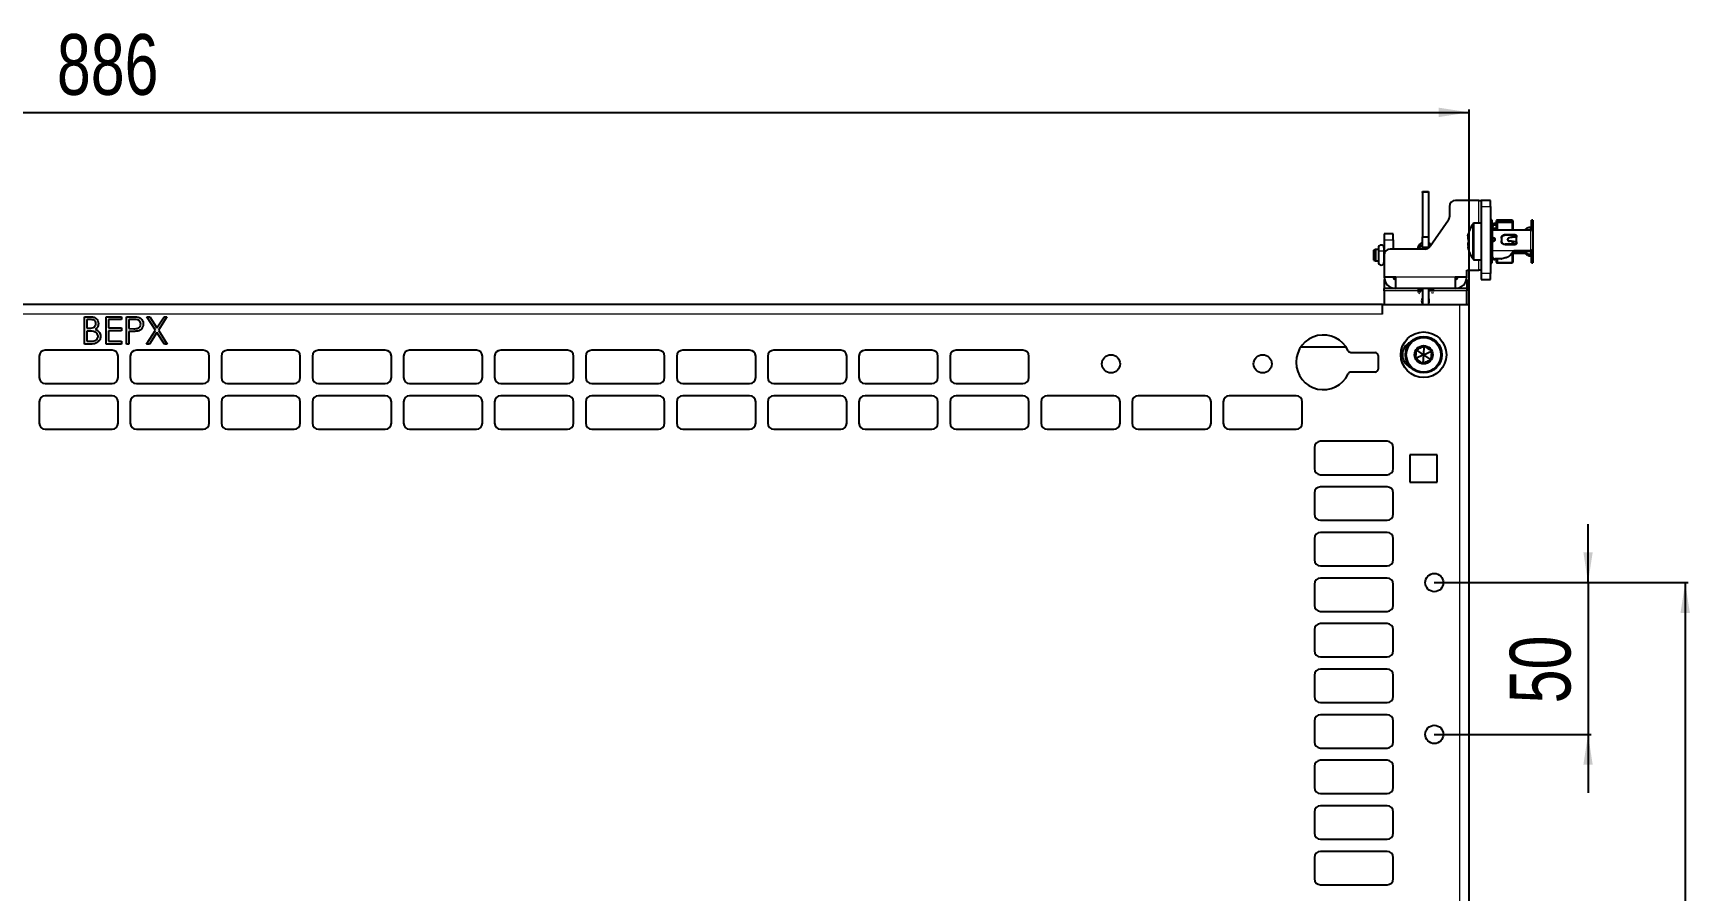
# Model space of a CAD drawing. Header units: millimetres. Extents: x -1039 to 1236, y -456 to 1988.
# Drawn here: x -521 to 25, y 1647 to 1929 of the extents above; entities that cross this region are included whole.
import ezdxf

# ---------------------------------------------------------------- set-up
doc = ezdxf.new("R2010")
doc.units = ezdxf.units.MM
doc.layers.add('FORMAT', color=7, linetype='Continuous')
doc.styles.add('SLDTEXTSTYLE0', font='TXT', dxfattribs={"width": 0.75})
doc.dimstyles.new('SLDDIMSTYLE0', dxfattribs={"dimtxt": 20, "dimasz": 10, "dimexe": 0, "dimexo": 0.0625, "dimgap": 5, "dimtad": 2, "dimdec": 1, "dimrnd": 1e-09, "dimzin": 12, "dimdsep": 46, "dimtxsty": 'SLDTEXTSTYLE0', "dimsah": 1, "dimcen": 0.09, "dimadec": 0, "dimazin": 3, "dimtfac": 1, "dimtofl": 0, "dimtmove": 0, "dimatfit": 3, "dimfxl": 0, "dimfrac": 2, "dimtolj": 1, "dimtzin": 12, "dimarcsym": 0})
doc.dimstyles.new('SLDDIMSTYLE1', dxfattribs={"dimtxt": 20, "dimasz": 10, "dimexe": 0, "dimexo": 0.0625, "dimgap": 5, "dimtad": 2, "dimdec": 1, "dimrnd": 1e-09, "dimzin": 12, "dimdsep": 46, "dimtxsty": 'SLDTEXTSTYLE0', "dimsah": 1, "dimcen": 0.09, "dimadec": 0, "dimazin": 3, "dimtfac": 1, "dimtmove": 0, "dimatfit": 0, "dimfxl": 0, "dimfrac": 2, "dimtolj": 1, "dimtzin": 12, "dimarcsym": 0})

# ---------------------------------------------------------------- blocks, each defined once
blk = doc.blocks.new('_D_1')
at = {"layer": 'FORMAT'}
for p, q in [((-934.02, 1840.07), (-934.02, 1904.36)), ((-934.02, 1903.36), (-48.02, 1903.36)), ((-48.02, 1840.07), (-48.02, 1904.36))]:
    blk.add_line(p, q, dxfattribs=at)
for points in [[(-934.02, 1903.36), (-924.02, 1901.82), (-924.02, 1904.9)], [(-48.02, 1903.36), (-58.02, 1904.9), (-58.02, 1901.82)]]:
    blk.add_solid(points, dxfattribs=at)
at = {"layer": 'FORMAT', "insert": (-513.19, 1929.14), "char_height": 20, "attachment_point": 1, "style": 'SLDTEXTSTYLE0'}
blk.add_mtext('886', dxfattribs=at)
blk = doc.blocks.new('_D_2')
at = {"layer": 'FORMAT'}
for p, q in [((-59.51, 1748.56), (24.13, 1748.56)), ((23.13, 1748.56), (23.13, -151.44)), ((-59.51, -151.44), (24.13, -151.44))]:
    blk.add_line(p, q, dxfattribs=at)
for points in [[(23.13, 1748.56), (21.59, 1738.56), (24.67, 1738.56)], [(23.13, -151.44), (24.67, -141.44), (21.59, -141.44)]]:
    blk.add_solid(points, dxfattribs=at)
at = {"layer": 'FORMAT', "insert": (-2.65, 769.01), "char_height": 20, "attachment_point": 1, "rotation": 90, "style": 'SLDTEXTSTYLE0'}
blk.add_mtext('1900', dxfattribs=at)
blk = doc.blocks.new('_D_3')
at = {"layer": 'FORMAT'}
for p, q in [((-8.87, 1748.56), (-8.87, 1767.79)), ((-59.51, 1748.56), (-7.87, 1748.56)), ((-8.87, 1748.56), (-8.87, 1698.56)), ((-59.51, 1698.56), (-7.87, 1698.56)), ((-8.87, 1698.56), (-8.87, 1679.33))]:
    blk.add_line(p, q, dxfattribs=at)
for points in [[(-8.87, 1748.56), (-7.33, 1758.56), (-10.41, 1758.56)], [(-8.87, 1698.56), (-10.41, 1688.56), (-7.33, 1688.56)]]:
    blk.add_solid(points, dxfattribs=at)
at = {"layer": 'FORMAT', "insert": (-34.65, 1708.79), "char_height": 20, "attachment_point": 1, "rotation": 90, "style": 'SLDTEXTSTYLE0'}
blk.add_mtext('50', dxfattribs=at)

msp = doc.modelspace()

# ---------------------------------------------------------------- linework, layer by layer
at = {"color": 7, "linetype": 'Continuous', "lineweight": 25}
for p, q in [((-63.42, 1877.36), (-61.42, 1877.36)), ((-63.42, 1876.99), (-63.42, 1877.36)), ((-61.42, 1877.36), (-61.42, 1876.99)), ((-63.42, 1876.99), (-63.42, 1862.36)), ((-61.42, 1876.99), (-61.42, 1862.36)), ((-54.52, 1872.36), (-54.52, 1868.99)), ((-44.82, 1874.36), (-52.52, 1874.36)), ((-44.82, 1874.36), (-44.02, 1874.36)), ((-44.02, 1874.36), (-44.02, 1872.36)), ((-41.02, 1874.36), (-44.02, 1874.36)), ((-44.02, 1872.36), (-44.02, 1850.36)), ((-41.02, 1872.36), (-41.02, 1874.36)), ((-41.02, 1872.36), (-41.02, 1850.36)), ((-54.88, 1867.85), (-60.92, 1859.22)), ((-44.02, 1866.86), (-46.34, 1866.86)), ((-40.52, 1867.96), (-41.02, 1867.96)), ((-40.52, 1867.96), (-40.52, 1862.73)), ((-40.32, 1865.99), (-40.32, 1866.31)), ((-39.02, 1866.81), (-39.57, 1866.81)), ((-39.02, 1866.59), (-39.57, 1866.59)), ((-39.57, 1866.28), (-39.02, 1866.28)), ((-38.82, 1867.86), (-39.02, 1867.75)), ((-39.02, 1867.13), (-39.02, 1867.75)), ((-38.82, 1867.2), (-39.02, 1867.13)), ((-39.02, 1864.72), (-39.02, 1867.13)), ((-33.73, 1867.86), (-38.82, 1867.86)), ((-38.82, 1867.86), (-38.82, 1867.2)), ((-38.82, 1867.86), (-33.73, 1867.86)), ((-38.82, 1867.2), (-38.82, 1864.72)), ((-38.82, 1867.2), (-33.73, 1867.2)), ((-33.62, 1867.66), (-33.73, 1867.86)), ((-33.73, 1867.2), (-33.73, 1867.86)), ((-33.73, 1864.72), (-33.73, 1867.2)), ((-33.62, 1867.08), (-33.73, 1867.2)), ((-33.62, 1867.66), (-33.62, 1867.08)), ((-33.62, 1867.08), (-33.62, 1864.72)), ((-27.02, 1867.86), (-27.52, 1867.86)), ((-27.52, 1867.86), (-27.02, 1867.86)), ((-27.52, 1864.93), (-27.52, 1867.86)), ((-27.52, 1867.86), (-27.52, 1867.86)), ((-27.02, 1867.86), (-27.02, 1864.93)), ((-27.02, 1867.86), (-27.02, 1867.86)), ((-73.02, 1863.36), (-76.02, 1863.36)), ((-76.02, 1863.36), (-76.02, 1861.36)), ((-76.02, 1861.36), (-76.02, 1856.36)), ((-73.02, 1861.36), (-73.02, 1863.36)), ((-73.02, 1861.36), (-73.02, 1858.36)), ((-63.42, 1862.36), (-61.42, 1862.36)), ((-63.42, 1858.86), (-63.42, 1862.36)), ((-61.42, 1862.36), (-61.42, 1858.86)), ((-41.02, 1862.73), (-40.52, 1862.73)), ((-41.02, 1860.89), (-40.52, 1860.89)), ((-40.52, 1864.8), (-40.28, 1864.72)), ((-40.52, 1862.19), (-40.52, 1862.73)), ((-40.52, 1860.89), (-40.52, 1856.56)), ((-40.32, 1865.69), (-40.32, 1865.99)), ((-40.32, 1865.69), (-40.32, 1865.3)), ((-40.32, 1864.72), (-29.72, 1864.72)), ((-40.07, 1862.14), (-40.32, 1862.14)), ((-40.07, 1862), (-40.32, 1862)), ((-40.07, 1860.88), (-40.32, 1860.88)), ((-39.02, 1865.01), (-40.22, 1865.01)), ((-40.22, 1864.72), (-40.22, 1865.01)), ((-40.22, 1860.85), (-40.22, 1862)), ((-39.52, 1861.6), (-39.52, 1861.43)), ((-37.42, 1861.99), (-37.42, 1861.04)), ((-36.22, 1863.12), (-32.92, 1863.12)), ((-32.92, 1862.89), (-36.22, 1862.89)), ((-35.35, 1861.45), (-35.35, 1861.49)), ((-35.02, 1861), (-34.78, 1860.94)), ((-34.69, 1860.93), (-34.78, 1860.95)), ((-33.73, 1862.23), (-33.73, 1862.89)), ((-33.73, 1859.94), (-33.73, 1860.86)), ((-33.62, 1864.81), (-33.54, 1864.72)), ((-33.62, 1862.89), (-33.62, 1862.28)), ((-33.62, 1860.87), (-33.62, 1859.91)), ((-32.42, 1862.66), (-32.42, 1862.3)), ((-32.42, 1860.71), (-32.42, 1862.3)), ((-29.72, 1864.72), (-27.72, 1864.72)), ((-28.22, 1865.6), (-27.72, 1865.6)), ((-27.52, 1864.93), (-27.02, 1864.93)), ((-27.52, 1864.71), (-27.52, 1864.93)), ((-27.02, 1864.93), (-27.02, 1864.16)), ((-27.02, 1864.16), (-27.02, 1858.35)), ((-78.87, 1858.26), (-79.37, 1857.97)), ((-79.37, 1854.75), (-79.37, 1857.97)), ((-77.92, 1858.26), (-78.87, 1858.26)), ((-78.87, 1858.26), (-78.87, 1854.46)), ((-77.92, 1858.74), (-77.92, 1857.36)), ((-77.92, 1857.36), (-77.92, 1854.04)), ((-76.02, 1857.36), (-76.02, 1858.74)), ((-76.02, 1858.26), (-76.02, 1858.26)), ((-76.02, 1854.04), (-76.02, 1857.36)), ((-76.02, 1856.36), (-76.02, 1849.16)), ((-62.56, 1858.36), (-74.02, 1858.36)), ((-64.99, 1858.46), (-64.99, 1858.36)), ((-64.39, 1858.36), (-64.39, 1858.47)), ((-61.42, 1858.86), (-63.42, 1858.86)), ((-63.42, 1858.86), (-63.42, 1858.36)), ((-61.42, 1858.86), (-61.42, 1858.72)), ((-48.42, 1859.01), (-48.44, 1859.01)), ((-40.52, 1856.56), (-41.02, 1856.56)), ((-40.52, 1857.37), (-40.32, 1857.4)), ((-40.52, 1856.56), (-40.52, 1855.25)), ((-40.49, 1857.86), (-40.32, 1857.86)), ((-40.32, 1855.74), (-40.32, 1857.92)), ((-40.32, 1855.42), (-40.32, 1855.74)), ((-32.92, 1859.94), (-36.22, 1859.94)), ((-36.22, 1859.83), (-32.92, 1859.83)), ((-34.47, 1856.33), (-33.32, 1857.92)), ((-33.94, 1857.07), (-33.73, 1857.07)), ((-33.73, 1857.07), (-33.73, 1857.35)), ((-33.73, 1857.07), (-33.62, 1857.21)), ((-33.73, 1853.98), (-33.73, 1857.07)), ((-33.62, 1857.51), (-33.62, 1857.21)), ((-29.72, 1857.4), (-33.62, 1857.4)), ((-33.62, 1857.21), (-33.62, 1854.15)), ((-33.62, 1857), (-29.72, 1857)), ((-33.62, 1856.91), (-33.54, 1857)), ((-33.36, 1857.86), (-28.52, 1857.86)), ((-33.32, 1857.92), (-27.72, 1857.92)), ((-32.42, 1860.71), (-32.42, 1860.33)), ((-29.72, 1857.4), (-29.72, 1857)), ((-28.52, 1857.86), (-28.46, 1857.92)), ((-28.52, 1857.86), (-28.52, 1857.92)), ((-28.22, 1856.61), (-28.22, 1856.12)), ((-27.72, 1856.61), (-28.22, 1856.61)), ((-28.22, 1856.12), (-27.72, 1856.12)), ((-27.72, 1856.61), (-27.72, 1856.86)), ((-27.72, 1856.12), (-27.72, 1856.61)), ((-27.52, 1855.32), (-27.52, 1857.94)), ((-27.04, 1858.25), (-27.02, 1858.25)), ((-27.02, 1858.35), (-27.02, 1858.25)), ((-27.02, 1858.25), (-27.02, 1855.32)), ((-79.37, 1854.75), (-78.87, 1854.46)), ((-78.87, 1854.46), (-77.92, 1854.46)), ((-76.02, 1854.46), (-76.02, 1854.46)), ((-48.82, 1851.36), (-44.82, 1851.36)), ((-48.82, 1849.16), (-48.82, 1851.36)), ((-46.34, 1854.86), (-44.02, 1854.86)), ((-44.02, 1851.36), (-44.82, 1851.36)), ((-44.02, 1850.36), (-44.02, 1848.36)), ((-40.52, 1855.25), (-41.02, 1855.25)), ((-41.02, 1853.76), (-40.52, 1853.76)), ((-41.02, 1848.36), (-41.02, 1850.36)), ((-40.52, 1855.25), (-40.52, 1853.76)), ((-37.42, 1855.14), (-39.57, 1855.14)), ((-39.02, 1854.92), (-39.57, 1854.92)), ((-39.02, 1854.08), (-39.02, 1855.14)), ((-39.02, 1854.08), (-38.82, 1853.98)), ((-39.02, 1853.98), (-39.02, 1854.08)), ((-39.02, 1853.98), (-38.82, 1853.86)), ((-38.82, 1855.14), (-38.82, 1853.98)), ((-38.82, 1853.98), (-33.73, 1853.98)), ((-38.82, 1853.98), (-38.82, 1853.86)), ((-38.82, 1853.86), (-33.73, 1853.86)), ((-38.82, 1853.86), (-33.73, 1853.86)), ((-33.73, 1853.98), (-33.62, 1854.15)), ((-33.73, 1853.86), (-33.62, 1854.06)), ((-33.73, 1853.86), (-33.73, 1853.98)), ((-33.62, 1854.15), (-33.62, 1854.06)), ((-27.52, 1855.32), (-27.02, 1855.32)), ((-27.52, 1853.87), (-27.52, 1855.32)), ((-27.52, 1853.87), (-27.02, 1853.87)), ((-27.52, 1853.86), (-27.52, 1853.87)), ((-27.52, 1853.86), (-27.02, 1853.86)), ((-27.02, 1855.32), (-27.02, 1853.87)), ((-27.02, 1853.87), (-27.02, 1853.86)), ((-72.22, 1849.16), (-76.02, 1849.16)), ((-76.02, 1848.36), (-76.02, 1845.36)), ((-76.02, 1848.36), (-75.93, 1848.36)), ((-72.22, 1845.36), (-76.02, 1845.36)), ((-76.02, 1844.56), (-76.02, 1845.36)), ((-76.02, 1844.56), (-76.02, 1840.06)), ((-72.22, 1845.36), (-72.22, 1849.16)), ((-63.92, 1845.36), (-72.22, 1845.36)), ((-64.81, 1845.36), (-64.79, 1844.1)), ((-64.19, 1844.11), (-64.21, 1845.36)), ((-60.92, 1845.36), (-63.92, 1845.36)), ((-63.92, 1845.36), (-63.92, 1844.56)), ((-63.42, 1844.56), (-63.92, 1844.56)), ((-63.42, 1845.36), (-63.42, 1840.06)), ((-61.42, 1845.36), (-61.42, 1840.06)), ((-60.92, 1844.56), (-61.42, 1844.56)), ((-52.62, 1845.36), (-60.92, 1845.36)), ((-60.92, 1844.56), (-60.92, 1845.36)), ((-60.41, 1845.36), (-60.4, 1844.4)), ((-59.8, 1844.4), (-59.81, 1845.36)), ((-48.82, 1849.16), (-52.62, 1849.16)), ((-52.62, 1849.16), (-52.62, 1845.36)), ((-48.82, 1845.36), (-52.62, 1845.36)), ((-48.9, 1848.36), (-48.82, 1848.36)), ((-48.82, 1848.36), (-48.82, 1845.36)), ((-48.82, 1845.36), (-48.82, 1844.56)), ((-48.82, 1840.06), (-48.82, 1844.56)), ((-44.02, 1848.36), (-41.02, 1848.36)), ((-76.52, 1840.07), (-905.52, 1840.07)), ((-76.52, 1840.07), (-76.52, 1840.06)), ((-76.52, 1840.06), (-51.12, 1840.06)), ((-76.52, 1836.97), (-76.52, 1840.06)), ((-51.12, 1840.06), (-48.02, 1840.06)), ((-48.02, -242.94), (-48.02, 1840.06)), ((-504.13, 1836.07), (-502.38, 1836.07)), ((-504.13, 1827.07), (-504.13, 1836.07)), ((-503.32, 1835.15), (-503.32, 1832.27)), ((-502.23, 1835.15), (-503.32, 1835.15)), ((-496.98, 1836.07), (-491.9, 1836.07)), ((-496.98, 1827.07), (-496.98, 1836.07)), ((-496.17, 1835.15), (-496.17, 1832.38)), ((-491.9, 1835.15), (-496.17, 1835.15)), ((-491.9, 1836.07), (-491.9, 1835.15)), ((-490.29, 1836.07), (-488.52, 1836.07)), ((-490.29, 1827.07), (-490.29, 1836.07)), ((-489.48, 1835.15), (-489.48, 1832.15)), ((-487.83, 1835.15), (-489.48, 1835.15)), ((-483.54, 1836.07), (-482.6, 1836.07)), ((-480.71, 1831.66), (-483.54, 1836.07)), ((-482.6, 1836.07), (-480.25, 1832.39)), ((-480.25, 1832.39), (-477.89, 1836.07)), ((-476.96, 1836.07), (-479.78, 1831.66)), ((-477.89, 1836.07), (-476.96, 1836.07)), ((-503.32, 1832.27), (-502.78, 1832.27)), ((-503.32, 1831.34), (-503.32, 1828)), ((-502.79, 1831.34), (-503.32, 1831.34)), ((-496.17, 1832.38), (-491.9, 1832.38)), ((-496.17, 1831.46), (-496.17, 1828)), ((-491.9, 1831.46), (-496.17, 1831.46)), ((-491.9, 1832.38), (-491.9, 1831.46)), ((-489.48, 1832.15), (-487.9, 1832.13)), ((-489.48, 1831.23), (-489.48, 1827.07)), ((-488.83, 1831.23), (-489.48, 1831.23)), ((-483.65, 1827.07), (-480.71, 1831.66)), ((-480.25, 1830.93), (-482.72, 1827.07)), ((-477.78, 1827.07), (-480.25, 1830.93)), ((-479.78, 1831.66), (-476.84, 1827.07)), ((-519.02, 1823.06), (-519.02, 1816.06)), ((-495.02, 1825.06), (-517.02, 1825.06)), ((-501.7, 1827.07), (-504.13, 1827.07)), ((-503.32, 1828), (-502.17, 1828)), ((-491.9, 1827.07), (-496.98, 1827.07)), ((-496.17, 1828), (-491.9, 1828)), ((-493.02, 1816.06), (-493.02, 1823.06)), ((-491.9, 1828), (-491.9, 1827.07)), ((-489.48, 1827.07), (-490.29, 1827.07)), ((-489.02, 1823.06), (-489.02, 1816.06)), ((-465.02, 1825.06), (-487.02, 1825.06)), ((-482.72, 1827.07), (-483.65, 1827.07)), ((-476.84, 1827.07), (-477.78, 1827.07)), ((-463.02, 1816.06), (-463.02, 1823.06)), ((-459.02, 1823.06), (-459.02, 1816.06)), ((-435.02, 1825.06), (-457.02, 1825.06)), ((-433.02, 1816.06), (-433.02, 1823.06)), ((-429.02, 1823.06), (-429.02, 1816.06)), ((-405.02, 1825.06), (-427.02, 1825.06)), ((-403.02, 1816.06), (-403.02, 1823.06)), ((-399.02, 1823.06), (-399.02, 1816.06)), ((-375.02, 1825.06), (-397.02, 1825.06)), ((-373.02, 1816.06), (-373.02, 1823.06)), ((-369.02, 1823.06), (-369.02, 1816.06)), ((-345.02, 1825.06), (-367.02, 1825.06)), ((-343.02, 1816.06), (-343.02, 1823.06)), ((-339.02, 1823.06), (-339.02, 1816.06)), ((-315.02, 1825.06), (-337.02, 1825.06)), ((-313.02, 1816.06), (-313.02, 1823.06)), ((-309.02, 1823.06), (-309.02, 1816.06)), ((-285.02, 1825.06), (-307.02, 1825.06)), ((-283.02, 1816.06), (-283.02, 1823.06)), ((-279.02, 1823.06), (-279.02, 1816.06)), ((-255.02, 1825.06), (-277.02, 1825.06)), ((-253.02, 1816.06), (-253.02, 1823.06)), ((-249.02, 1823.06), (-249.02, 1816.06)), ((-225.02, 1825.06), (-247.02, 1825.06)), ((-223.02, 1816.06), (-223.02, 1823.06)), ((-219.02, 1823.06), (-219.02, 1816.06)), ((-195.02, 1825.06), (-217.02, 1825.06)), ((-193.02, 1816.06), (-193.02, 1823.06)), ((-88.54, 1826.07), (-103.5, 1826.07)), ((-86.97, 1824.32), (-79.02, 1824.32)), ((-78.02, 1823.32), (-78.02, 1818.82)), ((-63.02, 1823.56), (-65.64, 1822.34)), ((-63.02, 1823.56), (-65.38, 1825.22)), ((-63.02, 1823.56), (-63.27, 1820.69)), ((-63.02, 1823.56), (-62.77, 1826.44)), ((-63.02, 1823.56), (-60.4, 1824.78)), ((-63.02, 1823.56), (-60.65, 1821.91)), ((-79.02, 1817.82), (-86.97, 1817.82)), ((-517.02, 1814.06), (-495.02, 1814.06)), ((-487.02, 1814.06), (-465.02, 1814.06)), ((-457.02, 1814.06), (-435.02, 1814.06)), ((-427.02, 1814.06), (-405.02, 1814.06)), ((-397.02, 1814.06), (-375.02, 1814.06)), ((-367.02, 1814.06), (-345.02, 1814.06)), ((-337.02, 1814.06), (-315.02, 1814.06)), ((-307.02, 1814.06), (-285.02, 1814.06)), ((-277.02, 1814.06), (-255.02, 1814.06)), ((-247.02, 1814.06), (-225.02, 1814.06)), ((-217.02, 1814.06), (-195.02, 1814.06)), ((-519.02, 1808.06), (-519.02, 1801.06)), ((-495.02, 1810.06), (-517.02, 1810.06)), ((-493.02, 1801.06), (-493.02, 1808.06)), ((-489.02, 1808.06), (-489.02, 1801.06)), ((-465.02, 1810.06), (-487.02, 1810.06)), ((-463.02, 1801.06), (-463.02, 1808.06)), ((-459.02, 1808.06), (-459.02, 1801.06)), ((-435.02, 1810.06), (-457.02, 1810.06)), ((-433.02, 1801.06), (-433.02, 1808.06)), ((-429.02, 1808.06), (-429.02, 1801.06)), ((-405.02, 1810.06), (-427.02, 1810.06)), ((-403.02, 1801.06), (-403.02, 1808.06)), ((-399.02, 1808.06), (-399.02, 1801.06)), ((-375.02, 1810.06), (-397.02, 1810.06)), ((-373.02, 1801.06), (-373.02, 1808.06)), ((-369.02, 1808.06), (-369.02, 1801.06)), ((-345.02, 1810.06), (-367.02, 1810.06)), ((-343.02, 1801.06), (-343.02, 1808.06)), ((-339.02, 1808.06), (-339.02, 1801.06)), ((-315.02, 1810.06), (-337.02, 1810.06)), ((-313.02, 1801.06), (-313.02, 1808.06)), ((-309.02, 1808.06), (-309.02, 1801.06)), ((-285.02, 1810.06), (-307.02, 1810.06)), ((-283.02, 1801.06), (-283.02, 1808.06)), ((-279.02, 1808.06), (-279.02, 1801.06)), ((-255.02, 1810.06), (-277.02, 1810.06)), ((-253.02, 1801.06), (-253.02, 1808.06)), ((-249.02, 1808.06), (-249.02, 1801.06)), ((-225.02, 1810.06), (-247.02, 1810.06)), ((-223.02, 1801.06), (-223.02, 1808.06)), ((-219.02, 1808.06), (-219.02, 1801.06)), ((-195.02, 1810.06), (-217.02, 1810.06)), ((-193.02, 1801.06), (-193.02, 1808.06)), ((-189.02, 1808.06), (-189.02, 1801.06)), ((-165.02, 1810.06), (-187.02, 1810.06)), ((-163.02, 1801.06), (-163.02, 1808.06)), ((-159.02, 1808.06), (-159.02, 1801.06)), ((-135.02, 1810.06), (-157.02, 1810.06)), ((-133.02, 1801.06), (-133.02, 1808.06)), ((-129.02, 1808.06), (-129.02, 1801.06)), ((-105.02, 1810.06), (-127.02, 1810.06)), ((-103.02, 1801.06), (-103.02, 1808.06)), ((-517.02, 1799.06), (-495.02, 1799.06)), ((-487.02, 1799.06), (-465.02, 1799.06)), ((-457.02, 1799.06), (-435.02, 1799.06)), ((-427.02, 1799.06), (-405.02, 1799.06)), ((-397.02, 1799.06), (-375.02, 1799.06)), ((-367.02, 1799.06), (-345.02, 1799.06)), ((-337.02, 1799.06), (-315.02, 1799.06)), ((-307.02, 1799.06), (-285.02, 1799.06)), ((-277.02, 1799.06), (-255.02, 1799.06)), ((-247.02, 1799.06), (-225.02, 1799.06)), ((-217.02, 1799.06), (-195.02, 1799.06)), ((-187.02, 1799.06), (-165.02, 1799.06)), ((-157.02, 1799.06), (-135.02, 1799.06)), ((-127.02, 1799.06), (-105.02, 1799.06)), ((-99.02, 1793.06), (-99.02, 1786.06)), ((-75.02, 1795.06), (-97.02, 1795.06)), ((-73.02, 1786.06), (-73.02, 1793.06)), ((-58.52, 1790.56), (-67.52, 1790.56)), ((-67.52, 1790.56), (-67.52, 1781.56)), ((-58.52, 1781.56), (-58.52, 1790.56)), ((-97.02, 1784.06), (-75.02, 1784.06)), ((-75.02, 1780.06), (-97.02, 1780.06)), ((-67.52, 1781.56), (-58.52, 1781.56)), ((-99.02, 1778.06), (-99.02, 1771.06)), ((-73.02, 1771.06), (-73.02, 1778.06)), ((-97.02, 1769.06), (-75.02, 1769.06)), ((-99.02, 1763.06), (-99.02, 1756.06)), ((-75.02, 1765.06), (-97.02, 1765.06)), ((-73.02, 1756.06), (-73.02, 1763.06)), ((-97.02, 1754.06), (-75.02, 1754.06)), ((-99.02, 1748.06), (-99.02, 1741.06)), ((-75.02, 1750.06), (-97.02, 1750.06)), ((-73.02, 1741.06), (-73.02, 1748.06)), ((-97.02, 1739.06), (-75.02, 1739.06)), ((-99.02, 1733.06), (-99.02, 1726.06)), ((-75.02, 1735.06), (-97.02, 1735.06)), ((-73.02, 1726.06), (-73.02, 1733.06)), ((-97.02, 1724.06), (-75.02, 1724.06)), ((-75.02, 1720.06), (-97.02, 1720.06)), ((-99.02, 1718.06), (-99.02, 1711.06)), ((-73.02, 1711.06), (-73.02, 1718.06)), ((-97.02, 1709.06), (-75.02, 1709.06)), ((-99.02, 1703.06), (-99.02, 1696.06)), ((-75.02, 1705.06), (-97.02, 1705.06)), ((-73.02, 1696.06), (-73.02, 1703.06)), ((-97.02, 1694.06), (-75.02, 1694.06)), ((-99.02, 1688.06), (-99.02, 1681.06)), ((-75.02, 1690.06), (-97.02, 1690.06)), ((-73.02, 1681.06), (-73.02, 1688.06)), ((-97.02, 1679.06), (-75.02, 1679.06)), ((-99.02, 1673.06), (-99.02, 1666.06)), ((-75.02, 1675.06), (-97.02, 1675.06)), ((-73.02, 1666.06), (-73.02, 1673.06)), ((-97.02, 1664.06), (-75.02, 1664.06)), ((-75.02, 1660.06), (-97.02, 1660.06)), ((-99.02, 1658.06), (-99.02, 1651.06)), ((-73.02, 1651.06), (-73.02, 1658.06)), ((-97.02, 1649.06), (-75.02, 1649.06))]:
    msp.add_line(p, q, dxfattribs=at)
at = {"color": 8, "linetype": 'Continuous', "lineweight": 18}
for p, q in [((-61.42, 1876.99), (-63.42, 1876.99)), ((-44.82, 1866.86), (-44.82, 1874.36)), ((-44.02, 1872.36), (-41.02, 1872.36)), ((-46.79, 1855.09), (-46.79, 1866.63)), ((-46.34, 1854.86), (-46.34, 1866.86)), ((-39.57, 1866.81), (-39.57, 1866.59)), ((-39.57, 1866.59), (-39.57, 1866.28)), ((-76.02, 1861.36), (-73.02, 1861.36)), ((-40.32, 1864.72), (-40.32, 1862.14)), ((-40.32, 1860.88), (-40.32, 1857.92)), ((-40.07, 1862), (-40.07, 1862.14)), ((-36.22, 1863.12), (-36.22, 1862.89)), ((-32.92, 1862.89), (-32.92, 1863.12)), ((-27.72, 1857.92), (-27.72, 1864.72)), ((-40.32, 1857.92), (-33.32, 1857.92)), ((-36.22, 1859.94), (-36.22, 1859.83)), ((-32.92, 1859.83), (-32.92, 1859.94)), ((-27.72, 1857.4), (-29.72, 1857.4)), ((-27.72, 1857.4), (-27.72, 1857.92)), ((-44.82, 1851.36), (-44.82, 1854.86)), ((-41.02, 1850.36), (-44.02, 1850.36)), ((-64.8, 1844.56), (-76.02, 1844.56)), ((-52.62, 1849.16), (-72.22, 1849.16)), ((-63.92, 1844.56), (-64.2, 1844.56)), ((-60.4, 1844.56), (-60.92, 1844.56)), ((-48.82, 1844.56), (-59.8, 1844.56)), ((-51.12, -242.94), (-51.12, 1840.06)), ((-76.52, 1836.97), (-905.52, 1836.97))]:
    msp.add_line(p, q, dxfattribs=at)
at = {"color": 8, "linetype": 'Continuous', "lineweight": 18, "flags": 128}
for points in [[(-39.49, 1865.01), (-39.48, 1865.12), (-39.48, 1865.21), (-39.48, 1865.21), (-39.48, 1865.21)], [(-77.92, 1857.36), (-77.85, 1857.51), (-77.64, 1857.64), (-77.34, 1857.73), (-76.97, 1857.76)], [(-76.97, 1857.76), (-76.61, 1857.73), (-76.3, 1857.64), (-76.09, 1857.51), (-76.02, 1857.36)], [(-64.39, 1858.47), (-64.41, 1858.4), (-64.44, 1858.36)], [(-60.39, 1844.06), (-60.39, 1844.06), (-60.37, 1843.99), (-60.3, 1843.94), (-60.2, 1843.9), (-60.08, 1843.89), (-59.97, 1843.91), (-59.87, 1843.95), (-59.81, 1844.01), (-59.79, 1844.07)]]:
    msp.add_lwpolyline(points, dxfattribs=at)
at = {"color": 7, "linetype": 'Continuous', "lineweight": 25, "flags": 128}
for points in [[(-40.52, 1857.8), (-40.52, 1857.83), (-40.5, 1857.85), (-40.49, 1857.87), (-40.46, 1857.89), (-40.43, 1857.9), (-40.4, 1857.92), (-40.36, 1857.92), (-40.32, 1857.92)], [(-27.72, 1857.92), (-27.58, 1857.93), (-27.45, 1857.96), (-27.33, 1858), (-27.22, 1858.05), (-27.14, 1858.11), (-27.07, 1858.19), (-27.03, 1858.27), (-27.02, 1858.35)], [(-27.72, 1857), (-27.58, 1857.02), (-27.52, 1857.03)], [(-64.43, 1845.36), (-64.5, 1845.36), (-64.6, 1845.36)], [(-63.42, 1842.06), (-63.57, 1841.79), (-63.67, 1841.31)], [(-63.67, 1841.31), (-63.57, 1840.83), (-63.42, 1840.56)]]:
    msp.add_lwpolyline(points, dxfattribs=at)
at = {"color": 7, "linetype": 'Continuous', "lineweight": 25}
for centre, radius in [((-63.02, 1823.56), 7.5), ((-63.02, 1823.56), 6), ((-63.02, 1823.56), 5.7), ((-166.02, 1820.57), 3), ((-116.02, 1820.57), 3), ((-63.02, 1823.56), 3), ((-59.52, 1748.56), 3), ((-59.52, 1698.56), 3)]:
    msp.add_circle(centre, radius, dxfattribs=at)
for centre, radius, start, end in [((-52.52, 1872.36), 2, 90, 180), ((-56.52, 1868.99), 2, 325.008, 0), ((-38.62, 1860.86), 10, 144.7485, 169.0158), ((-46.34, 1866.32), 0.54, 90, 144.7485), ((-39.67, 1866.15), 0.665, 81.0438, 166.5514), ((-39.64, 1865.9), 0.687, 84.2482, 172.7634), ((-39.64, 1865.6), 0.687, 84.2482, 172.7634), ((-40.48, 1862.81), 0.821, 229.1472, 281.4476), ((-40.34, 1864.9), 0.183, 187.2366, 275.7518), ((-40.37, 1862.37), 0.235, 229.1472, 281.4476), ((-40.37, 1874.39), 13.51, 269.3637, 270.2121), ((-27.66, 1864.08), 0.641, 7.2366, 95.7518), ((-76.97, 1858.74), 0.95, 0, 180), ((-74.02, 1856.36), 2, 90, 180), ((-62.56, 1860.36), 2, 270, 325.008), ((-38.62, 1860.86), 10, 190.9122, 215.2515), ((-39.64, 1855.82), 0.687, 187.2366, 275.7518), ((-39.67, 1855.57), 0.665, 193.4486, 278.9562), ((-27.7, 1857.58), 0.183, 264.2482, 352.7634), ((-76.97, 1854.04), 0.95, 180, 0), ((-46.34, 1855.4), 0.54, 215.2515, 270), ((-37.42, 1856.07), 0.932, 269.97, 282.0278), ((-72.22, 1849.16), 3.8, 180, 270), ((-72.22, 1849.16), 0.8, 180, 270), ((-52.62, 1849.16), 0.8, 270, 0), ((-52.62, 1849.16), 3.8, 270, 0), ((-62.42, 1841.31), 1.25, 323.1301, 36.8699), ((-96.02, 1821.07), 9, 25.1507, 334.8493), ((-517.02, 1823.06), 2, 90, 180), ((-495.02, 1823.06), 2, 0, 90), ((-487.02, 1823.06), 2, 90, 180), ((-465.02, 1823.06), 2, 0, 90), ((-457.02, 1823.06), 2, 90, 180), ((-435.02, 1823.06), 2, 0, 90), ((-427.02, 1823.06), 2, 90, 180), ((-405.02, 1823.06), 2, 0, 90), ((-397.02, 1823.06), 2, 90, 180), ((-375.02, 1823.06), 2, 0, 90), ((-367.02, 1823.06), 2, 90, 180), ((-345.02, 1823.06), 2, 0, 90), ((-337.02, 1823.06), 2, 90, 180), ((-315.02, 1823.06), 2, 0, 90), ((-307.02, 1823.06), 2, 90, 180), ((-285.02, 1823.06), 2, 0, 90), ((-277.02, 1823.06), 2, 90, 180), ((-255.02, 1823.06), 2, 0, 90), ((-247.02, 1823.06), 2, 90, 180), ((-225.02, 1823.06), 2, 0, 90), ((-217.02, 1823.06), 2, 90, 180), ((-195.02, 1823.06), 2, 0, 90), ((-86.97, 1825.32), 1, 205.1507, 270), ((-79.02, 1823.32), 1, 0, 90), ((-65.52, 1823.56), 4.5, 114.9749, 245.0251), ((-86.97, 1816.82), 1, 90, 154.8493), ((-79.02, 1818.82), 1, 270, 0), ((-517.02, 1816.06), 2, 180, 270), ((-495.02, 1816.06), 2, 270, 0), ((-487.02, 1816.06), 2, 180, 270), ((-465.02, 1816.06), 2, 270, 0), ((-457.02, 1816.06), 2, 180, 270), ((-435.02, 1816.06), 2, 270, 0), ((-427.02, 1816.06), 2, 180, 270), ((-405.02, 1816.06), 2, 270, 0), ((-397.02, 1816.06), 2, 180, 270), ((-375.02, 1816.06), 2, 270, 0), ((-367.02, 1816.06), 2, 180, 270), ((-345.02, 1816.06), 2, 270, 0), ((-337.02, 1816.06), 2, 180, 270), ((-315.02, 1816.06), 2, 270, 0), ((-307.02, 1816.06), 2, 180, 270), ((-285.02, 1816.06), 2, 270, 0), ((-277.02, 1816.06), 2, 180, 270), ((-255.02, 1816.06), 2, 270, 0), ((-247.02, 1816.06), 2, 180, 270), ((-225.02, 1816.06), 2, 270, 0), ((-217.02, 1816.06), 2, 180, 270), ((-195.02, 1816.06), 2, 270, 0), ((-517.02, 1808.06), 2, 90, 180), ((-495.02, 1808.06), 2, 0, 90), ((-487.02, 1808.06), 2, 90, 180), ((-465.02, 1808.06), 2, 0, 90), ((-457.02, 1808.06), 2, 90, 180), ((-435.02, 1808.06), 2, 0, 90), ((-427.02, 1808.06), 2, 90, 180), ((-405.02, 1808.06), 2, 0, 90), ((-397.02, 1808.06), 2, 90, 180), ((-375.02, 1808.06), 2, 0, 90), ((-367.02, 1808.06), 2, 90, 180), ((-345.02, 1808.06), 2, 0, 90), ((-337.02, 1808.06), 2, 90, 180), ((-315.02, 1808.06), 2, 0, 90), ((-307.02, 1808.06), 2, 90, 180), ((-285.02, 1808.06), 2, 0, 90), ((-277.02, 1808.06), 2, 90, 180), ((-255.02, 1808.06), 2, 0, 90), ((-247.02, 1808.06), 2, 90, 180), ((-225.02, 1808.06), 2, 0, 90), ((-217.02, 1808.06), 2, 90, 180), ((-195.02, 1808.06), 2, 0, 90), ((-187.02, 1808.06), 2, 90, 180), ((-165.02, 1808.06), 2, 0, 90), ((-157.02, 1808.06), 2, 90, 180), ((-135.02, 1808.06), 2, 0, 90), ((-127.02, 1808.06), 2, 90, 180), ((-105.02, 1808.06), 2, 0, 90), ((-517.02, 1801.06), 2, 180, 270), ((-495.02, 1801.06), 2, 270, 0), ((-487.02, 1801.06), 2, 180, 270), ((-465.02, 1801.06), 2, 270, 0), ((-457.02, 1801.06), 2, 180, 270), ((-435.02, 1801.06), 2, 270, 0), ((-427.02, 1801.06), 2, 180, 270), ((-405.02, 1801.06), 2, 270, 0), ((-397.02, 1801.06), 2, 180, 270), ((-375.02, 1801.06), 2, 270, 0), ((-367.02, 1801.06), 2, 180, 270), ((-345.02, 1801.06), 2, 270, 0), ((-337.02, 1801.06), 2, 180, 270), ((-315.02, 1801.06), 2, 270, 0), ((-307.02, 1801.06), 2, 180, 270), ((-285.02, 1801.06), 2, 270, 0), ((-277.02, 1801.06), 2, 180, 270), ((-255.02, 1801.06), 2, 270, 0), ((-247.02, 1801.06), 2, 180, 270), ((-225.02, 1801.06), 2, 270, 0), ((-217.02, 1801.06), 2, 180, 270), ((-195.02, 1801.06), 2, 270, 0), ((-187.02, 1801.06), 2, 180, 270), ((-165.02, 1801.06), 2, 270, 0), ((-157.02, 1801.06), 2, 180, 270), ((-135.02, 1801.06), 2, 270, 0), ((-127.02, 1801.06), 2, 180, 270), ((-105.02, 1801.06), 2, 270, 0), ((-97.02, 1793.06), 2, 90, 180), ((-75.02, 1793.06), 2, 0, 90), ((-97.02, 1786.06), 2, 180, 270), ((-75.02, 1786.06), 2, 270, 0), ((-97.02, 1778.06), 2, 90, 180), ((-75.02, 1778.06), 2, 0, 90), ((-97.02, 1771.06), 2, 180, 270), ((-75.02, 1771.06), 2, 270, 0), ((-97.02, 1763.06), 2, 90, 180), ((-75.02, 1763.06), 2, 0, 90), ((-97.02, 1756.06), 2, 180, 270), ((-75.02, 1756.06), 2, 270, 0), ((-97.02, 1748.06), 2, 90, 180), ((-75.02, 1748.06), 2, 0, 90), ((-97.02, 1741.06), 2, 180, 270), ((-75.02, 1741.06), 2, 270, 0), ((-97.02, 1733.06), 2, 90, 180), ((-75.02, 1733.06), 2, 0, 90), ((-97.02, 1726.06), 2, 180, 270), ((-75.02, 1726.06), 2, 270, 0), ((-97.02, 1718.06), 2, 90, 180), ((-75.02, 1718.06), 2, 0, 90), ((-97.02, 1711.06), 2, 180, 270), ((-75.02, 1711.06), 2, 270, 0), ((-97.02, 1703.06), 2, 90, 180), ((-75.02, 1703.06), 2, 0, 90), ((-97.02, 1696.06), 2, 180, 270), ((-75.02, 1696.06), 2, 270, 0), ((-97.02, 1688.06), 2, 90, 180), ((-75.02, 1688.06), 2, 0, 90), ((-97.02, 1681.06), 2, 180, 270), ((-75.02, 1681.06), 2, 270, 0), ((-97.02, 1673.06), 2, 90, 180), ((-75.02, 1673.06), 2, 0, 90), ((-97.02, 1666.06), 2, 180, 270), ((-75.02, 1666.06), 2, 270, 0), ((-97.02, 1658.06), 2, 90, 180), ((-75.02, 1658.06), 2, 0, 90), ((-97.02, 1651.06), 2, 180, 270), ((-75.02, 1651.06), 2, 270, 0)]:
    msp.add_arc(centre, radius, start, end, dxfattribs=at)
at = {"color": 8, "linetype": 'Continuous', "lineweight": 18}
for centre, radius, start, end in [((-64.86, 1858.47), 0.131, 182.8019, 231.2595), ((-64.49, 1844.15), 0.404, 231.9427, 309.5849)]:
    msp.add_arc(centre, radius, start, end, dxfattribs=at)
at = {"color": 7, "linetype": 'Continuous', "lineweight": 25}
for points, knots in [([(-48.44, 1862.73), (-48.44, 1862.72), (-48.45, 1862.71), (-48.42, 1862.85), (-48.35, 1863.11), (-48.26, 1863.33), (-48.23, 1863.39), (-48.22, 1863.41), (-48.22, 1863.41), (-48.22, 1863.39), (-48.22, 1863.37), (-48.24, 1863.28), (-48.32, 1862.94), (-48.41, 1862.49), (-48.45, 1861.98), (-48.43, 1861.61), (-48.36, 1861.43), (-48.29, 1861.3), (-48.26, 1861.25), (-48.24, 1861.2), (-48.23, 1861.17), (-48.22, 1861.13), (-48.22, 1861.11), (-48.22, 1861.1)], [0, 0, 0, 0, 0.01095, 0.084261, 0.251384, 0.301143, 0.326111, 0.336174, 0.341648, 0.347168, 0.3534, 0.364584, 0.407267, 0.575793, 0.655414, 0.736053, 0.89255, 0.931183, 0.955749, 0.971918, 0.988179, 0.994671, 1, 1, 1, 1]), ([(-48.22, 1861.1), (-48.22, 1861.1), (-48.22, 1861.07), (-48.23, 1861.02), (-48.27, 1860.89), (-48.35, 1860.71), (-48.42, 1860.44), (-48.45, 1860.12), (-48.43, 1859.64), (-48.35, 1859.19), (-48.27, 1858.83), (-48.24, 1858.68), (-48.22, 1858.61), (-48.22, 1858.58), (-48.22, 1858.56), (-48.22, 1858.55), (-48.23, 1858.55), (-48.29, 1858.64), (-48.38, 1858.85), (-48.45, 1859.04), (-48.44, 1858.99), (-48.44, 1858.97)], [0, 0, 0, 0, 0.0054597, 0.0131385, 0.0344163, 0.1295244, 0.2426794, 0.3143422, 0.3865903, 0.5441005, 0.5958647, 0.6218034, 0.6348442, 0.6404741, 0.6461621, 0.6510469, 0.6596535, 0.6863064, 0.8107482, 0.9362883, 1, 1, 1, 1]), ([(-40.52, 1865.68), (-40.52, 1865.66), (-40.52, 1865.62), (-40.5, 1865.56), (-40.46, 1865.51), (-40.39, 1865.5), (-40.34, 1865.49), (-40.32, 1865.49)], [0, 0, 0, 0, 0.195353, 0.37764, 0.539051, 0.782239, 1, 1, 1, 1]), ([(-40.52, 1865.48), (-40.52, 1865.46), (-40.52, 1865.42), (-40.5, 1865.37), (-40.46, 1865.32), (-40.38, 1865.31), (-40.22, 1865.29), (-39.91, 1865.26), (-39.64, 1865.23), (-39.48, 1865.21)], [0, 0, 0, 0, 0.0520515, 0.1006214, 0.143629, 0.208426, 0.2776636, 0.5586593, 1, 1, 1, 1]), ([(-40.07, 1862.14), (-40.01, 1862.13), (-39.88, 1862.12), (-39.72, 1862.03), (-39.59, 1861.89), (-39.53, 1861.74), (-39.52, 1861.64), (-39.52, 1861.6)], [0, 0, 0, 0, 0.214393, 0.428789, 0.643061, 0.856854, 1, 1, 1, 1]), ([(-39.52, 1861.46), (-39.53, 1861.53), (-39.54, 1861.65), (-39.63, 1861.81), (-39.77, 1861.93), (-39.92, 1862), (-40.03, 1862), (-40.07, 1862)], [0, 0, 0, 0, 0.214211, 0.428471, 0.641842, 0.855602, 1, 1, 1, 1]), ([(-39.52, 1861.43), (-39.53, 1861.37), (-39.54, 1861.25), (-39.63, 1861.08), (-39.77, 1860.96), (-39.93, 1860.89), (-40.03, 1860.88), (-40.07, 1860.88)], [0, 0, 0, 0, 0.214305, 0.42865, 0.642279, 0.856223, 1, 1, 1, 1]), ([(-39.48, 1865.21), (-39.45, 1865.21), (-39.4, 1865.2), (-39.35, 1865.18), (-39.32, 1865.15), (-39.32, 1865.13), (-39.32, 1865.13)], [0, 0, 0, 0, 0.266331, 0.548449, 0.829136, 1, 1, 1, 1]), ([(-39.32, 1865.13), (-39.32, 1865.1), (-39.32, 1865.06), (-39.32, 1865.02), (-39.32, 1865.01)], [0, 0, 0, 0, 0.786734, 1, 1, 1, 1]), ([(-37.42, 1861.99), (-37.41, 1862.12), (-37.38, 1862.38), (-37.18, 1862.71), (-36.88, 1862.96), (-36.55, 1863.1), (-36.32, 1863.11), (-36.22, 1863.12)], [0, 0, 0, 0, 0.212833, 0.42585, 0.635542, 0.846587, 1, 1, 1, 1]), ([(-36.22, 1862.89), (-36.35, 1862.87), (-36.62, 1862.85), (-36.98, 1862.67), (-37.25, 1862.39), (-37.4, 1862.06), (-37.41, 1861.84), (-37.42, 1861.75)], [0, 0, 0, 0, 0.212875, 0.425767, 0.637937, 0.847353, 1, 1, 1, 1]), ([(-37.42, 1861.15), (-37.41, 1861.01), (-37.38, 1860.74), (-37.18, 1860.38), (-36.89, 1860.11), (-36.55, 1859.96), (-36.32, 1859.94), (-36.22, 1859.94)], [0, 0, 0, 0, 0.212376, 0.424979, 0.633479, 0.843609, 1, 1, 1, 1]), ([(-36.22, 1859.83), (-36.35, 1859.84), (-36.62, 1859.87), (-36.98, 1860.07), (-37.25, 1860.37), (-37.4, 1860.71), (-37.41, 1860.94), (-37.42, 1861.04)], [0, 0, 0, 0, 0.213238, 0.42649, 0.63916, 0.849598, 1, 1, 1, 1]), ([(-34.94, 1862.02), (-34.99, 1862), (-35.09, 1861.98), (-35.21, 1861.87), (-35.3, 1861.73), (-35.34, 1861.59), (-35.35, 1861.52), (-35.35, 1861.49)], [0, 0, 0, 0, 0.225867, 0.451734, 0.677598, 0.903479, 1, 1, 1, 1]), ([(-35.35, 1861.45), (-35.34, 1861.4), (-35.33, 1861.29), (-35.26, 1861.14), (-35.15, 1861.04), (-35.03, 1860.99), (-34.96, 1860.99), (-34.94, 1860.99)], [0, 0, 0, 0, 0.225883, 0.451767, 0.67765, 0.903524, 1, 1, 1, 1]), ([(-32.42, 1862.3), (-32.92, 1862.28), (-33.59, 1862.26), (-34.48, 1862.11), (-34.79, 1862.05), (-34.94, 1862.02)], [0, 0, 0, 0, 0.5876932, 0.7908183, 1, 1, 1, 1]), ([(-32.42, 1860.71), (-32.92, 1860.76), (-33.59, 1860.82), (-34.48, 1860.98), (-34.79, 1860.98), (-34.94, 1860.99)], [0, 0, 0, 0, 0.587693, 0.790818, 1, 1, 1, 1]), ([(-33.62, 1860.85), (-33.66, 1860.86), (-33.86, 1860.88), (-34.26, 1860.93), (-34.55, 1860.93), (-34.69, 1860.93)], [0, 0, 0, 0, 0.099559, 0.54474, 1, 1, 1, 1]), ([(-32.92, 1863.12), (-32.86, 1863.11), (-32.75, 1863.1), (-32.6, 1863.03), (-32.49, 1862.91), (-32.43, 1862.78), (-32.42, 1862.7), (-32.42, 1862.66)], [0, 0, 0, 0, 0.214445, 0.428893, 0.643239, 0.857188, 1, 1, 1, 1]), ([(-32.42, 1862.43), (-32.42, 1862.48), (-32.44, 1862.59), (-32.52, 1862.72), (-32.65, 1862.82), (-32.79, 1862.88), (-32.88, 1862.88), (-32.92, 1862.89)], [0, 0, 0, 0, 0.2142948, 0.4286301, 0.6422302, 0.856153, 1, 1, 1, 1]), ([(-29.72, 1864.72), (-29.44, 1864.93), (-28.94, 1865.31), (-28.44, 1865.51), (-28.22, 1865.6)], [0, 0, 0, 0, 0.559911, 1, 1, 1, 1]), ([(-27.72, 1864.72), (-27.72, 1864.93), (-27.72, 1865.31), (-27.72, 1865.51), (-27.72, 1865.6)], [0, 0, 0, 0, 0.559866, 1, 1, 1, 1]), ([(-63.42, 1860.42), (-63.45, 1860.42), (-63.76, 1860.35), (-64.28, 1859.99), (-64.8, 1859.39), (-64.98, 1858.83), (-64.99, 1858.53), (-64.99, 1858.46)], [0, 0, 0, 0, 0.027258, 0.332367, 0.638027, 0.91803, 1, 1, 1, 1]), ([(-64.39, 1858.47), (-64.38, 1858.56), (-64.37, 1858.84), (-64.13, 1859.27), (-63.77, 1859.63), (-63.49, 1859.73), (-63.42, 1859.76)], [0, 0, 0, 0, 0.181412, 0.557801, 0.886774, 1, 1, 1, 1]), ([(-60.51, 1859.8), (-60.65, 1859.95), (-60.9, 1860.21), (-61.26, 1860.33), (-61.42, 1860.39)], [0, 0, 0, 0, 0.5685412, 1, 1, 1, 1]), ([(-61.42, 1859.74), (-61.29, 1859.68), (-61.05, 1859.56), (-60.93, 1859.38), (-60.87, 1859.29)], [0, 0, 0, 0, 0.543333, 1, 1, 1, 1]), ([(-40.52, 1856.75), (-40.52, 1856.77), (-40.52, 1856.81), (-40.5, 1856.86), (-40.46, 1856.9), (-40.39, 1856.91), (-40.34, 1856.91), (-40.32, 1856.9)], [0, 0, 0, 0, 0.195302, 0.377541, 0.538909, 0.761383, 1, 1, 1, 1]), ([(-40.52, 1856.25), (-40.52, 1856.26), (-40.52, 1856.3), (-40.5, 1856.35), (-40.46, 1856.4), (-40.39, 1856.41), (-40.34, 1856.42), (-40.32, 1856.42)], [0, 0, 0, 0, 0.195353, 0.37764, 0.539051, 0.782239, 1, 1, 1, 1]), ([(-40.52, 1856.05), (-40.52, 1856.07), (-40.52, 1856.11), (-40.5, 1856.16), (-40.46, 1856.22), (-40.39, 1856.23), (-40.34, 1856.23), (-40.32, 1856.23)], [0, 0, 0, 0, 0.195353, 0.37764, 0.539051, 0.782239, 1, 1, 1, 1]), ([(-34.47, 1856.33), (-34.64, 1856.16), (-34.99, 1855.81), (-35.98, 1855.43), (-36.74, 1855.27), (-37.22, 1855.16)], [0, 0, 0, 0, 0.254027, 0.526591, 1, 1, 1, 1]), ([(-32.92, 1859.94), (-32.86, 1859.94), (-32.75, 1859.95), (-32.6, 1860.04), (-32.49, 1860.16), (-32.43, 1860.3), (-32.42, 1860.39), (-32.42, 1860.43)], [0, 0, 0, 0, 0.214385, 0.428772, 0.643033, 0.856802, 1, 1, 1, 1]), ([(-32.42, 1860.33), (-32.42, 1860.27), (-32.44, 1860.16), (-32.52, 1860.01), (-32.65, 1859.9), (-32.79, 1859.84), (-32.88, 1859.83), (-32.92, 1859.83)], [0, 0, 0, 0, 0.214373, 0.428779, 0.642592, 0.856666, 1, 1, 1, 1]), ([(-29.72, 1857.4), (-29.44, 1857.21), (-28.94, 1856.86), (-28.44, 1856.69), (-28.22, 1856.61)], [0, 0, 0, 0, 0.5598678, 1, 1, 1, 1]), ([(-29.72, 1857), (-29.44, 1856.79), (-28.94, 1856.41), (-28.44, 1856.21), (-28.22, 1856.12)], [0, 0, 0, 0, 0.559911, 1, 1, 1, 1]), ([(-27.72, 1857.4), (-27.72, 1857.21), (-27.72, 1856.86), (-27.72, 1856.69), (-27.72, 1856.61)], [0, 0, 0, 0, 0.559785, 1, 1, 1, 1]), ([(-502.78, 1832.27), (-502.51, 1832.27), (-501.96, 1832.28), (-501.28, 1832.42), (-500.81, 1832.72), (-500.54, 1833.04), (-500.36, 1833.41), (-500.33, 1833.69), (-500.32, 1833.83)], [0, 0, 0, 0, 0.2505205, 0.4999449, 0.6250194, 0.7500698, 0.8750671, 1, 1, 1, 1]), ([(-502.38, 1836.07), (-501.99, 1836.07), (-501.22, 1836.05), (-500.21, 1835.59), (-499.62, 1834.75), (-499.55, 1834.15), (-499.52, 1833.84)], [0, 0, 0, 0, 0.281352, 0.559956, 0.779911, 1, 1, 1, 1]), ([(-500.32, 1833.83), (-500.35, 1834.05), (-500.39, 1834.38), (-500.67, 1834.73), (-501.21, 1835.11), (-501.78, 1835.13), (-502.23, 1835.15)], [0, 0, 0, 0, 0.249269, 0.374899, 0.500587, 1, 1, 1, 1]), ([(-499.52, 1833.84), (-499.57, 1833.41), (-499.67, 1832.62), (-500.29, 1832.14), (-500.56, 1831.93)], [0, 0, 0, 0, 0.5591978, 1, 1, 1, 1]), ([(-488.52, 1836.07), (-488.14, 1836.07), (-487.45, 1836.08), (-486.77, 1835.98), (-486.47, 1835.94)], [0, 0, 0, 0, 0.560314, 1, 1, 1, 1]), ([(-487.9, 1832.13), (-487.64, 1832.13), (-487.11, 1832.14), (-486.45, 1832.28), (-486, 1832.58), (-485.66, 1832.99), (-485.6, 1833.39), (-485.55, 1833.66)], [0, 0, 0, 0, 0.2511433, 0.501048, 0.626315, 0.751748, 1, 1, 1, 1]), ([(-485.55, 1833.66), (-485.6, 1833.91), (-485.66, 1834.3), (-485.99, 1834.71), (-486.41, 1835.02), (-487.06, 1835.14), (-487.57, 1835.15), (-487.83, 1835.15)], [0, 0, 0, 0, 0.248322, 0.37376, 0.499102, 0.748842, 1, 1, 1, 1]), ([(-484.75, 1833.66), (-484.77, 1833.36), (-484.81, 1832.77), (-485.26, 1832.05), (-485.88, 1831.58), (-486.32, 1831.44), (-486.54, 1831.37)], [0, 0, 0, 0, 0.280099, 0.559324, 0.779458, 1, 1, 1, 1]), ([(-486.47, 1835.94), (-486.2, 1835.84), (-485.65, 1835.64), (-485.08, 1835.03), (-484.79, 1834.34), (-484.76, 1833.89), (-484.75, 1833.66)], [0, 0, 0, 0, 0.279718, 0.559333, 0.779493, 1, 1, 1, 1]), ([(-501.1, 1831.24), (-501.42, 1831.27), (-501.98, 1831.34), (-502.54, 1831.34), (-502.79, 1831.34)], [0, 0, 0, 0, 0.559734, 1, 1, 1, 1]), ([(-502.17, 1828), (-501.89, 1828), (-501.33, 1828.01), (-500.48, 1828.19), (-499.93, 1828.69), (-499.67, 1829.2), (-499.64, 1829.49), (-499.63, 1829.63)], [0, 0, 0, 0, 0.251053, 0.500846, 0.749472, 0.874759, 1, 1, 1, 1]), ([(-498.82, 1829.63), (-498.88, 1829.22), (-498.98, 1828.42), (-499.79, 1827.56), (-500.75, 1827.13), (-501.38, 1827.09), (-501.7, 1827.07)], [0, 0, 0, 0, 0.27913, 0.558665, 0.779075, 1, 1, 1, 1]), ([(-499.63, 1829.63), (-499.66, 1829.85), (-499.71, 1830.29), (-500.23, 1830.93), (-500.77, 1831.12), (-501.1, 1831.24)], [0, 0, 0, 0, 0.279937, 0.560436, 1, 1, 1, 1]), ([(-500.56, 1831.93), (-500.29, 1831.82), (-499.75, 1831.6), (-499.18, 1831), (-498.87, 1830.31), (-498.84, 1829.86), (-498.82, 1829.63)], [0, 0, 0, 0, 0.2804081, 0.5595627, 0.7797314, 1, 1, 1, 1]), ([(-486.54, 1831.37), (-486.97, 1831.32), (-487.73, 1831.23), (-488.5, 1831.23), (-488.83, 1831.23)], [0, 0, 0, 0, 0.559686, 1, 1, 1, 1]), ([(-65.64, 1822.34), (-65.61, 1822.67), (-65.54, 1823.46), (-65.45, 1824.45), (-65.4, 1825.07), (-65.38, 1825.22)], [0, 0, 0, 0, 0.341758, 0.840485, 1, 1, 1, 1]), ([(-65.38, 1825.22), (-64.92, 1825.44), (-64.04, 1825.84), (-63.17, 1826.25), (-62.77, 1826.44)], [0, 0, 0, 0, 0.534686, 1, 1, 1, 1]), ([(-62.77, 1826.44), (-62.35, 1826.14), (-61.56, 1825.59), (-60.77, 1825.04), (-60.4, 1824.78)], [0, 0, 0, 0, 0.5346859, 1, 1, 1, 1]), ([(-60.4, 1824.78), (-60.42, 1824.63), (-60.47, 1824.02), (-60.56, 1823.03), (-60.63, 1822.23), (-60.65, 1821.91)], [0, 0, 0, 0, 0.159515, 0.658242, 1, 1, 1, 1]), ([(-63.27, 1820.69), (-63.69, 1820.98), (-64.48, 1821.54), (-65.27, 1822.09), (-65.64, 1822.34)], [0, 0, 0, 0, 0.534686, 1, 1, 1, 1]), ([(-60.65, 1821.91), (-61.12, 1821.69), (-62, 1821.28), (-62.87, 1820.88), (-63.27, 1820.69)], [0, 0, 0, 0, 0.534686, 1, 1, 1, 1])]:
    msp.add_open_spline(points, degree=3, knots=knots, dxfattribs=at)
at = {"color": 8, "linetype": 'Continuous', "lineweight": 18}
msp.add_open_spline([(-34.94, 1860.99), (-34.9, 1860.98), (-34.83, 1860.96), (-34.75, 1860.94), (-34.71, 1860.94), (-34.69, 1860.93)], degree=3, knots=[0, 0, 0, 0, 0.502362, 0.815418, 1, 1, 1, 1], dxfattribs=at)

# ---------------------------------------------------------------- dimensions: what is measured, and where the dimension line sits
at = {"layer": 'FORMAT'}
for base, p1, p2, angle, dimstyle, picture, middle in [((-48.02, 1903.36), (-934.02, 1840.06), (-48.02, 1840.06), 0, 'SLDDIMSTYLE0', '_D_1', (-491.02, 1903.36)), ((-8.87, 1698.56), (-59.52, 1748.56), (-59.52, 1698.56), 90, 'SLDDIMSTYLE1', '_D_3', (-8.87, 1723.56)), ((23.13, -151.44), (-59.52, 1748.56), (-59.52, -151.44), 90, 'SLDDIMSTYLE0', '_D_2', (23.13, 798.56))]:
    dim = msp.add_linear_dim(base=base, p1=p1, p2=p2, angle=angle, dimstyle=dimstyle, dxfattribs=at)
    dim.commit()
    dim.dimension.update_dxf_attribs({"geometry": picture, "text_midpoint": middle, "dimtype": 160})

doc.saveas('drawing.dxf')
